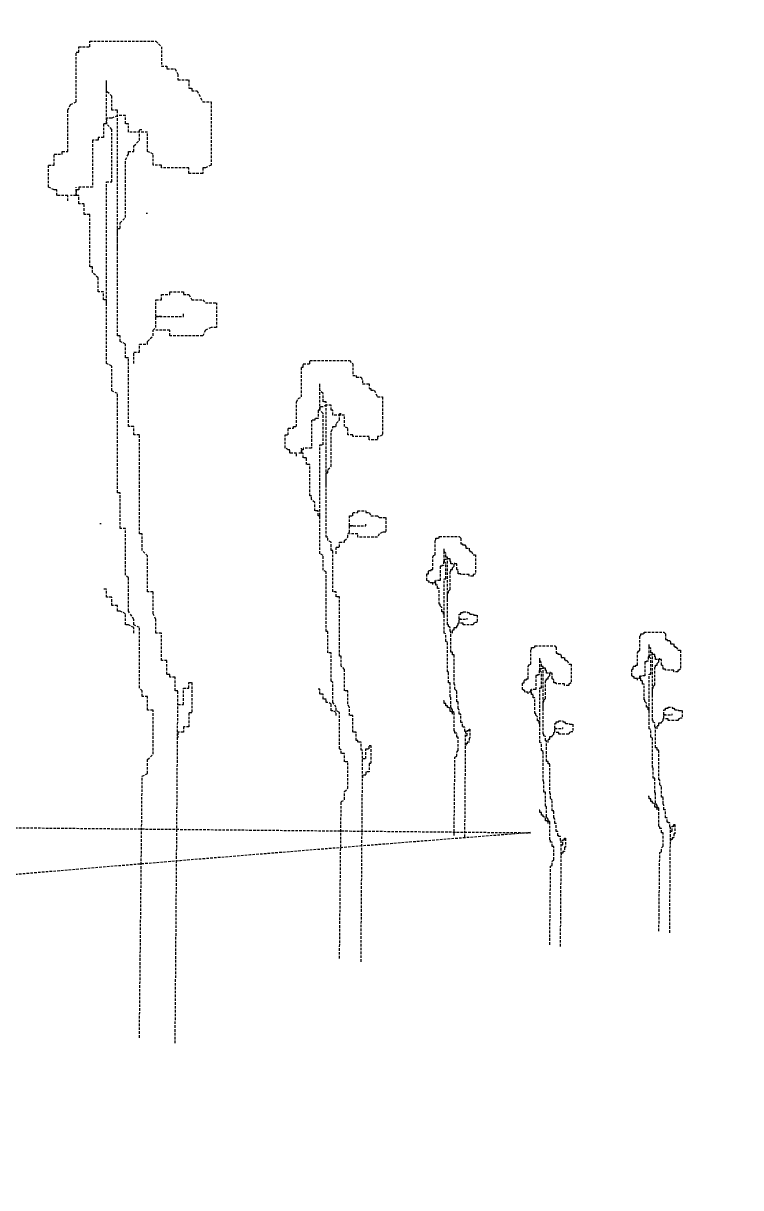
# Model space of a CAD drawing. Header units: millimetres. Extents: x 84840 to 206424, y -288515 to -124389.
# Drawn here: x 113800.4 to 113870.5, y -199503.3 to -199389.6 of the extents above; entities that cross this region are included whole.
import ezdxf

# ---------------------------------------------------------------- set-up
doc = ezdxf.new("R2010")
doc.units = ezdxf.units.MM
doc.linetypes.add('DASHED2', pattern=[0.375, 0.25, -0.125])

# ---------------------------------------------------------------- blocks, each defined once
blk = doc.blocks.new('h01')
at = {"color": 6, "linetype": 'DASHED2'}
for p, q in [((113806.92, -199391.36), (113813.37, -199391.36)), ((113806.92, -199391.89), (113806.92, -199391.36)), ((113813.37, -199391.36), (113813.91, -199391.89)), ((113805.58, -199392.43), (113805.84, -199392.43)), ((113805.58, -199397.27), (113805.58, -199392.43)), ((113805.84, -199391.89), (113806.92, -199391.89)), ((113805.84, -199392.43), (113805.84, -199391.89)), ((113813.91, -199391.89), (113813.91, -199393.78)), ((113813.91, -199393.78), (113814.45, -199393.78)), ((113814.45, -199393.78), (113814.45, -199394.05)), ((113814.45, -199394.05), (113815.25, -199394.05)), ((113815.25, -199394.05), (113815.52, -199394.58)), ((113815.52, -199394.58), (113815.52, -199395.12)), ((113808.53, -199396.2), (113808.53, -199395.12)), ((113808.53, -199399.42), (113808.53, -199395.39)), ((113815.52, -199395.12), (113816.6, -199395.12)), ((113816.6, -199395.12), (113816.6, -199395.93)), ((113816.6, -199395.93), (113816.87, -199395.93)), ((113816.87, -199395.93), (113816.87, -199396.2)), ((113809.07, -199396.73), (113808.53, -199396.2)), ((113809.07, -199398.08), (113809.07, -199396.73)), ((113816.87, -199396.2), (113817.4, -199396.2)), ((113817.4, -199396.2), (113817.94, -199397.27)), ((113804.77, -199398.08), (113805.04, -199397.54)), ((113804.77, -199402.11), (113804.77, -199398.08)), ((113805.04, -199397.54), (113805.58, -199397.27)), ((113809.61, -199398.08), (113809.07, -199398.08)), ((113809.61, -199420.12), (113809.61, -199398.08)), ((113817.94, -199397.27), (113818.75, -199397.27)), ((113818.75, -199397.27), (113818.75, -199403.45)), ((113808.53, -199398.88), (113808.53, -199399.42)), ((113809.07, -199398.88), (113808.53, -199398.88)), ((113809.61, -199398.61), (113809.07, -199398.88)), ((113810.41, -199398.61), (113809.61, -199398.61)), ((113810.41, -199399.42), (113810.41, -199398.61)), ((113808.26, -199399.42), (113808.26, -199400.77)), ((113808.53, -199399.42), (113808.26, -199399.42)), ((113809.07, -199399.96), (113808.53, -199399.42)), ((113809.07, -199405.07), (113809.07, -199399.96)), ((113810.68, -199399.42), (113810.41, -199399.42)), ((113810.68, -199400.23), (113810.68, -199399.42)), ((113812.56, -199400.23), (113810.68, -199400.23)), ((113811.76, -199401.03), (113811.76, -199399.96)), ((113811.76, -199399.96), (113812.03, -199399.96)), ((113812.56, -199402.11), (113812.56, -199400.23)), ((113807.19, -199401.03), (113807.19, -199405.6)), ((113807.73, -199401.03), (113807.19, -199401.03)), ((113807.73, -199400.77), (113807.73, -199401.03)), ((113808.26, -199400.77), (113807.73, -199400.77)), ((113811.22, -199401.57), (113811.76, -199401.03)), ((113811.22, -199402.11), (113811.22, -199401.57)), ((113803.43, -199402.38), (113804.23, -199402.38)), ((113803.43, -199403.45), (113803.43, -199402.38)), ((113804.23, -199402.11), (113804.77, -199402.11)), ((113804.23, -199402.38), (113804.23, -199402.11)), ((113810.41, -199402.92), (113810.68, -199402.38)), ((113810.68, -199402.38), (113810.68, -199402.11)), ((113810.68, -199402.11), (113811.22, -199402.11)), ((113813.1, -199402.38), (113812.56, -199402.11)), ((113813.1, -199403.45), (113813.1, -199402.38)), ((113802.89, -199403.45), (113803.43, -199403.45)), ((113802.89, -199405.6), (113802.89, -199403.45)), ((113810.41, -199408.56), (113810.41, -199402.92)), ((113813.91, -199403.45), (113813.1, -199403.45)), ((113813.91, -199403.72), (113813.91, -199403.45)), ((113816.6, -199403.72), (113813.91, -199403.72)), ((113816.6, -199404.26), (113816.6, -199403.72)), ((113817.94, -199403.72), (113817.94, -199404.26)), ((113818.21, -199403.72), (113817.94, -199403.72)), ((113818.75, -199403.45), (113818.21, -199403.72)), ((113808.53, -199405.07), (113809.07, -199405.07)), ((113808.53, -199422.81), (113808.53, -199405.07)), ((113817.94, -199404.26), (113816.6, -199404.26)), ((113803.43, -199405.87), (113802.89, -199405.6)), ((113803.69, -199405.87), (113803.43, -199405.87)), ((113803.69, -199406.41), (113803.69, -199405.87)), ((113805.58, -199406.41), (113805.58, -199405.6)), ((113805.58, -199405.87), (113805.58, -199406.41)), ((113805.84, -199405.87), (113805.58, -199405.87)), ((113805.84, -199405.6), (113805.84, -199405.87)), ((113807.19, -199405.6), (113805.84, -199405.6)), ((113804.77, -199406.41), (113803.69, -199406.41)), ((113804.77, -199406.95), (113804.77, -199406.41)), ((113805.58, -199406.41), (113805.04, -199406.41)), ((113805.84, -199406.41), (113805.58, -199406.41)), ((113805.84, -199407.22), (113805.84, -199406.41)), ((113806.38, -199407.22), (113805.84, -199407.22)), ((113806.38, -199408.29), (113806.38, -199407.22)), ((113806.92, -199408.29), (113806.38, -199408.29)), ((113806.92, -199413.4), (113806.92, -199408.29)), ((113809.61, -199411.79), (113809.61, -199409.64)), ((113809.61, -199409.64), (113809.88, -199409.64)), ((113809.88, -199409.1), (113810.41, -199408.56)), ((113809.88, -199409.64), (113809.88, -199409.1)), ((113807.19, -199413.4), (113806.92, -199413.4)), ((113807.19, -199413.94), (113807.19, -199413.4)), ((113807.73, -199414.47), (113807.19, -199413.94)), ((113807.73, -199415.82), (113807.73, -199414.47)), ((113808.26, -199415.82), (113807.73, -199415.82)), ((113808.26, -199416.62), (113808.26, -199415.82)), ((113813.91, -199416.09), (113814.72, -199416.09)), ((113813.91, -199416.62), (113813.91, -199416.09)), ((113814.72, -199415.82), (113816.06, -199415.82)), ((113814.72, -199416.09), (113814.72, -199415.82)), ((113816.06, -199415.82), (113816.06, -199416.09)), ((113816.06, -199416.09), (113816.6, -199416.09)), ((113816.6, -199416.09), (113816.87, -199416.62)), ((113808.53, -199416.62), (113808.26, -199416.62)), ((113808.53, -199416.89), (113808.53, -199416.62)), ((113813.37, -199416.62), (113813.91, -199416.62)), ((113813.37, -199418.24), (113813.37, -199416.62)), ((113816.87, -199416.62), (113817.94, -199416.62)), ((113817.94, -199416.62), (113818.21, -199416.89)), ((113818.21, -199416.89), (113819.28, -199416.89)), ((113819.28, -199416.89), (113819.28, -199419.31)), ((113813.91, -199418.24), (113813.37, -199418.24)), ((113813.37, -199419.31), (113813.37, -199418.24)), ((113813.37, -199418.24), (113816.06, -199418.24)), ((113816.06, -199418.24), (113816.06, -199417.97)), ((113813.1, -199419.58), (113813.37, -199419.31)), ((113813.1, -199420.12), (113813.1, -199419.58)), ((113814.72, -199419.58), (113813.37, -199419.58)), ((113814.72, -199420.12), (113814.72, -199419.58)), ((113818.21, -199419.58), (113817.94, -199420.12)), ((113818.75, -199419.31), (113818.21, -199419.58)), ((113819.28, -199419.31), (113818.75, -199419.31)), ((113809.88, -199420.12), (113809.61, -199420.12)), ((113809.88, -199420.66), (113809.88, -199420.12)), ((113810.41, -199420.93), (113809.88, -199420.66)), ((113810.41, -199422.27), (113810.41, -199420.93)), ((113811.76, -199421.73), (113811.76, -199420.93)), ((113811.76, -199420.93), (113812.56, -199420.93)), ((113812.56, -199420.66), (113813.1, -199420.12)), ((113812.56, -199420.93), (113812.56, -199420.66)), ((113817.94, -199420.12), (113814.72, -199420.12)), ((113811.22, -199422.81), (113811.22, -199421.73)), ((113811.22, -199421.73), (113811.76, -199421.73)), ((113809.07, -199423.08), (113808.53, -199422.81)), ((113809.07, -199425.49), (113809.07, -199423.08)), ((113810.68, -199422.27), (113810.41, -199422.27)), ((113810.68, -199428.99), (113810.68, -199422.27)), ((113827.59, -199423.18), (113827.75, -199423.18)), ((113827.59, -199426.09), (113827.59, -199423.18)), ((113827.75, -199422.86), (113828.4, -199422.86)), ((113827.75, -199423.18), (113827.75, -199422.86)), ((113828.4, -199422.54), (113832.27, -199422.54)), ((113828.4, -199422.86), (113828.4, -199422.54)), ((113832.27, -199422.54), (113832.59, -199422.86)), ((113832.59, -199422.86), (113832.59, -199423.99)), ((113832.59, -199423.99), (113832.92, -199423.99)), ((113832.92, -199423.99), (113832.92, -199424.15)), ((113832.92, -199424.15), (113833.4, -199424.15)), ((113833.4, -199424.15), (113833.56, -199424.47)), ((113809.61, -199425.76), (113809.07, -199425.49)), ((113829.37, -199425.44), (113829.37, -199424.8)), ((113829.37, -199427.38), (113829.37, -199424.96)), ((113829.69, -199425.77), (113829.37, -199425.44)), ((113833.56, -199424.47), (113833.56, -199424.8)), ((113833.56, -199424.8), (113834.21, -199424.8)), ((113834.21, -199424.8), (113834.21, -199425.28)), ((113834.21, -199425.28), (113834.37, -199425.28)), ((113834.37, -199425.28), (113834.37, -199425.44)), ((113834.37, -199425.44), (113834.69, -199425.44)), ((113834.69, -199425.44), (113835.01, -199426.09)), ((113809.61, -199435.44), (113809.61, -199425.76)), ((113827.11, -199426.57), (113827.27, -199426.25)), ((113827.11, -199428.99), (113827.11, -199426.57)), ((113827.27, -199426.25), (113827.59, -199426.09)), ((113829.69, -199426.57), (113829.69, -199425.77)), ((113830.01, -199426.57), (113829.69, -199426.57)), ((113830.01, -199439.8), (113830.01, -199426.57)), ((113835.01, -199426.09), (113835.5, -199426.09)), ((113835.5, -199426.09), (113835.5, -199429.8)), ((113829.21, -199427.38), (113829.21, -199428.18)), ((113829.37, -199427.38), (113829.21, -199427.38)), ((113829.37, -199427.06), (113829.37, -199427.38)), ((113829.69, -199427.06), (113829.37, -199427.06)), ((113829.69, -199427.7), (113829.37, -199427.38)), ((113830.01, -199426.89), (113829.69, -199427.06)), ((113829.69, -199430.76), (113829.69, -199427.7)), ((113830.5, -199426.89), (113830.01, -199426.89)), ((113830.5, -199427.38), (113830.5, -199426.89)), ((113830.66, -199427.38), (113830.5, -199427.38)), ((113830.66, -199427.86), (113830.66, -199427.38)), ((113831.3, -199427.7), (113831.46, -199427.7)), ((113831.3, -199428.35), (113831.3, -199427.7)), ((113828.56, -199428.35), (113828.56, -199431.09)), ((113828.88, -199428.35), (113828.56, -199428.35)), ((113828.88, -199428.18), (113828.88, -199428.35)), ((113829.21, -199428.18), (113828.88, -199428.18)), ((113831.79, -199427.86), (113830.66, -199427.86)), ((113830.98, -199428.67), (113831.3, -199428.35)), ((113830.98, -199428.99), (113830.98, -199428.67)), ((113831.79, -199428.99), (113831.79, -199427.86)), ((113811.22, -199428.99), (113810.68, -199428.99)), ((113811.22, -199429.8), (113811.22, -199428.99)), ((113811.76, -199429.8), (113811.22, -199429.8)), ((113811.76, -199439.47), (113811.76, -199429.8)), ((113825.98, -199429.8), (113826.3, -199429.8)), ((113825.98, -199431.09), (113825.98, -199429.8)), ((113826.3, -199429.15), (113826.79, -199429.15)), ((113826.3, -199429.8), (113826.3, -199429.15)), ((113826.79, -199428.99), (113827.11, -199428.99)), ((113826.79, -199429.15), (113826.79, -199428.99)), ((113830.5, -199429.47), (113830.66, -199429.15)), ((113830.5, -199432.86), (113830.5, -199429.47)), ((113830.66, -199428.99), (113830.98, -199428.99)), ((113830.66, -199429.15), (113830.66, -199428.99)), ((113832.11, -199429.15), (113831.79, -199428.99)), ((113832.11, -199429.8), (113832.11, -199429.15)), ((113832.59, -199429.8), (113832.11, -199429.8)), ((113832.59, -199429.96), (113832.59, -199429.8)), ((113834.21, -199429.96), (113832.59, -199429.96)), ((113834.21, -199430.28), (113834.21, -199429.96)), ((113835.01, -199429.96), (113835.01, -199430.28)), ((113835.17, -199429.96), (113835.01, -199429.96)), ((113835.5, -199429.8), (113835.17, -199429.96)), ((113826.3, -199431.25), (113825.98, -199431.09)), ((113826.46, -199431.25), (113826.3, -199431.25)), ((113826.46, -199431.57), (113826.46, -199431.25)), ((113827.59, -199431.57), (113827.59, -199431.09)), ((113827.59, -199431.25), (113827.59, -199431.57)), ((113827.75, -199431.25), (113827.59, -199431.25)), ((113827.75, -199431.09), (113827.75, -199431.25)), ((113828.56, -199431.09), (113827.75, -199431.09)), ((113829.37, -199430.76), (113829.69, -199430.76)), ((113829.37, -199441.41), (113829.37, -199430.76)), ((113835.01, -199430.28), (113834.21, -199430.28)), ((113827.11, -199431.57), (113826.46, -199431.57)), ((113827.11, -199431.89), (113827.11, -199431.57)), ((113827.59, -199431.57), (113827.27, -199431.57)), ((113827.75, -199431.57), (113827.59, -199431.57)), ((113827.75, -199432.05), (113827.75, -199431.57)), ((113828.08, -199432.05), (113827.75, -199432.05)), ((113828.08, -199432.7), (113828.08, -199432.05)), ((113828.4, -199432.7), (113828.08, -199432.7)), ((113828.4, -199435.76), (113828.4, -199432.7)), ((113830.01, -199433.51), (113830.17, -199433.51)), ((113830.01, -199434.8), (113830.01, -199433.51)), ((113830.17, -199433.18), (113830.5, -199432.86)), ((113830.17, -199433.51), (113830.17, -199433.18)), ((113809.88, -199435.44), (113809.61, -199435.44)), ((113809.88, -199438.93), (113809.88, -199435.44)), ((113828.56, -199435.76), (113828.4, -199435.76)), ((113828.56, -199436.09), (113828.56, -199435.76)), ((113828.88, -199436.41), (113828.56, -199436.09)), ((113828.88, -199437.22), (113828.88, -199436.41)), ((113829.21, -199437.22), (113828.88, -199437.22)), ((113829.21, -199437.7), (113829.21, -199437.22)), ((113829.37, -199437.7), (113829.21, -199437.7)), ((113829.37, -199437.86), (113829.37, -199437.7)), ((113832.27, -199437.7), (113832.59, -199437.7)), ((113832.27, -199438.67), (113832.27, -199437.7)), ((113832.59, -199437.38), (113833.08, -199437.38)), ((113832.59, -199437.7), (113832.59, -199437.38)), ((113833.08, -199437.22), (113833.88, -199437.22)), ((113833.08, -199437.38), (113833.08, -199437.22)), ((113833.88, -199437.22), (113833.88, -199437.38)), ((113833.88, -199437.38), (113834.21, -199437.38)), ((113834.21, -199437.38), (113834.37, -199437.7)), ((113834.37, -199437.7), (113835.01, -199437.7)), ((113835.01, -199437.7), (113835.17, -199437.86)), ((113835.17, -199437.86), (113835.82, -199437.86)), ((113835.82, -199437.86), (113835.82, -199439.31)), ((113810.41, -199438.93), (113809.88, -199438.93)), ((113810.41, -199443.5), (113810.41, -199438.93)), ((113832.59, -199438.67), (113832.27, -199438.67)), ((113832.27, -199438.67), (113833.88, -199438.67)), ((113832.27, -199439.31), (113832.27, -199438.67)), ((113833.88, -199438.67), (113833.88, -199438.51)), ((113812.03, -199439.47), (113811.76, -199439.47)), ((113812.03, -199441.09), (113812.03, -199439.47)), ((113830.17, -199439.8), (113830.01, -199439.8)), ((113830.17, -199440.12), (113830.17, -199439.8)), ((113830.5, -199440.28), (113830.17, -199440.12)), ((113830.5, -199441.09), (113830.5, -199440.28)), ((113831.3, -199440.28), (113831.79, -199440.28)), ((113831.3, -199440.76), (113831.3, -199440.28)), ((113831.79, -199440.12), (113832.11, -199439.8)), ((113831.79, -199440.28), (113831.79, -199440.12)), ((113832.11, -199439.47), (113832.27, -199439.31)), ((113832.11, -199439.8), (113832.11, -199439.47)), ((113833.08, -199439.47), (113832.27, -199439.47)), ((113833.08, -199439.8), (113833.08, -199439.47)), ((113835.01, -199439.8), (113833.08, -199439.8)), ((113835.17, -199439.47), (113835.01, -199439.8)), ((113835.5, -199439.31), (113835.17, -199439.47)), ((113835.82, -199439.31), (113835.5, -199439.31)), ((113840.64, -199440.05), (113840.72, -199440.05)), ((113840.64, -199441.5), (113840.64, -199440.05)), ((113840.72, -199439.89), (113841.04, -199439.89)), ((113840.72, -199440.05), (113840.72, -199439.89)), ((113841.04, -199439.73), (113842.98, -199439.73)), ((113841.04, -199439.89), (113841.04, -199439.73)), ((113842.98, -199439.73), (113843.14, -199439.89)), ((113843.14, -199439.89), (113843.14, -199440.45)), ((113812.56, -199441.62), (113812.03, -199441.09)), ((113829.69, -199441.57), (113829.37, -199441.41)), ((113830.66, -199441.09), (113830.5, -199441.09)), ((113830.66, -199445.12), (113830.66, -199441.09)), ((113830.98, -199440.76), (113831.3, -199440.76)), ((113830.98, -199441.41), (113830.98, -199440.76)), ((113841.53, -199441.18), (113841.53, -199440.85)), ((113841.53, -199442.15), (113841.53, -199440.94)), ((113841.69, -199441.34), (113841.53, -199441.18)), ((113841.69, -199441.74), (113841.69, -199441.34)), ((113843.14, -199440.45), (113843.3, -199440.45)), ((113843.3, -199440.45), (113843.3, -199440.53)), ((113843.3, -199440.53), (113843.54, -199440.53)), ((113843.54, -199440.53), (113843.62, -199440.69)), ((113843.62, -199440.69), (113843.62, -199440.85)), ((113843.62, -199440.85), (113843.95, -199440.85)), ((113843.95, -199440.85), (113843.95, -199441.1)), ((113843.95, -199441.1), (113844.03, -199441.1)), ((113844.03, -199441.1), (113844.03, -199441.18)), ((113844.03, -199441.18), (113844.19, -199441.18)), ((113844.19, -199441.18), (113844.35, -199441.5)), ((113812.56, -199445.12), (113812.56, -199441.62)), ((113829.69, -199443.02), (113829.69, -199441.57)), ((113840.4, -199441.74), (113840.48, -199441.58)), ((113840.4, -199442.95), (113840.4, -199441.74)), ((113840.48, -199441.58), (113840.64, -199441.5)), ((113841.28, -199442.55), (113841.28, -199442.63)), ((113841.45, -199442.55), (113841.28, -199442.55)), ((113841.45, -199442.15), (113841.45, -199442.55)), ((113841.53, -199442.15), (113841.45, -199442.15)), ((113841.53, -199441.98), (113841.53, -199442.15)), ((113841.69, -199441.98), (113841.53, -199441.98)), ((113841.69, -199442.31), (113841.53, -199442.15)), ((113841.85, -199441.74), (113841.69, -199441.74)), ((113841.85, -199441.9), (113841.69, -199441.98)), ((113841.69, -199443.84), (113841.69, -199442.31)), ((113841.85, -199448.35), (113841.85, -199441.74)), ((113842.09, -199441.9), (113841.85, -199441.9)), ((113842.09, -199442.15), (113842.09, -199441.9)), ((113842.17, -199442.15), (113842.09, -199442.15)), ((113842.17, -199442.39), (113842.17, -199442.15)), ((113842.74, -199442.39), (113842.17, -199442.39)), ((113842.49, -199442.63), (113842.49, -199442.31)), ((113842.49, -199442.31), (113842.57, -199442.31)), ((113842.74, -199442.95), (113842.74, -199442.39)), ((113844.35, -199441.5), (113844.59, -199441.5)), ((113844.59, -199441.5), (113844.59, -199443.35)), ((113810.68, -199443.77), (113810.41, -199443.5)), ((113830.01, -199443.18), (113829.69, -199443.02)), ((113830.01, -199448.99), (113830.01, -199443.18)), ((113839.83, -199443.35), (113839.99, -199443.35)), ((113839.83, -199444), (113839.83, -199443.35)), ((113839.99, -199443.03), (113840.24, -199443.03)), ((113839.99, -199443.35), (113839.99, -199443.03)), ((113840.24, -199442.95), (113840.4, -199442.95)), ((113840.24, -199443.03), (113840.24, -199442.95)), ((113841.12, -199442.63), (113841.12, -199444)), ((113841.28, -199442.63), (113841.12, -199442.63)), ((113842.09, -199443.19), (113842.17, -199443.03)), ((113842.09, -199444.89), (113842.09, -199443.19)), ((113842.17, -199443.03), (113842.17, -199442.95)), ((113842.17, -199442.95), (113842.33, -199442.95)), ((113842.33, -199442.79), (113842.49, -199442.63)), ((113842.33, -199442.95), (113842.33, -199442.79)), ((113842.9, -199443.03), (113842.74, -199442.95)), ((113842.9, -199443.35), (113842.9, -199443.03)), ((113843.14, -199443.35), (113842.9, -199443.35)), ((113843.14, -199443.44), (113843.14, -199443.35)), ((113843.95, -199443.44), (113843.14, -199443.44)), ((113843.95, -199443.6), (113843.95, -199443.44)), ((113844.35, -199443.6), (113843.95, -199443.6)), ((113844.35, -199443.44), (113844.35, -199443.6)), ((113844.43, -199443.44), (113844.35, -199443.44)), ((113844.59, -199443.35), (113844.43, -199443.44)), ((113808.53, -199444.85), (113808.26, -199444.85)), ((113808.53, -199445.65), (113808.53, -199444.85)), ((113810.68, -199447), (113810.68, -199443.77)), ((113839.99, -199444.08), (113839.83, -199444)), ((113840.07, -199444.08), (113839.99, -199444.08)), ((113840.07, -199444.24), (113840.07, -199444.08)), ((113840.4, -199444.24), (113840.07, -199444.24)), ((113840.4, -199444.4), (113840.4, -199444.24)), ((113840.64, -199444.24), (113840.48, -199444.24)), ((113840.64, -199444.24), (113840.64, -199444)), ((113840.64, -199444.08), (113840.64, -199444.24)), ((113840.72, -199444.08), (113840.64, -199444.08)), ((113840.72, -199444.24), (113840.64, -199444.24)), ((113840.72, -199444), (113840.72, -199444.08)), ((113841.12, -199444), (113840.72, -199444)), ((113840.72, -199444.48), (113840.72, -199444.24)), ((113840.88, -199444.48), (113840.72, -199444.48)), ((113840.88, -199444.81), (113840.88, -199444.48)), ((113841.04, -199444.81), (113840.88, -199444.81)), ((113841.04, -199446.34), (113841.04, -199444.81)), ((113841.53, -199443.84), (113841.69, -199443.84)), ((113841.53, -199449.16), (113841.53, -199443.84)), ((113841.93, -199445.05), (113842.09, -199444.89)), ((113809.07, -199445.65), (113808.53, -199445.65)), ((113809.07, -199446.46), (113809.07, -199445.65)), ((113813.1, -199445.12), (113812.56, -199445.12)), ((113813.1, -199447.27), (113813.1, -199445.12)), ((113830.98, -199445.12), (113830.66, -199445.12)), ((113830.98, -199445.6), (113830.98, -199445.12)), ((113831.3, -199445.6), (113830.98, -199445.6)), ((113831.3, -199451.41), (113831.3, -199445.6)), ((113841.85, -199445.85), (113841.85, -199445.21)), ((113841.85, -199445.21), (113841.93, -199445.21)), ((113841.93, -199445.21), (113841.93, -199445.05)), ((113809.61, -199446.46), (113809.07, -199446.46)), ((113809.61, -199447), (113809.61, -199446.46)), ((113809.88, -199447), (113809.61, -199447)), ((113810.41, -199447.27), (113809.88, -199447)), ((113811.22, -199447.81), (113810.68, -199447)), ((113841.12, -199446.34), (113841.04, -199446.34)), ((113841.12, -199446.5), (113841.12, -199446.34)), ((113841.28, -199446.66), (113841.12, -199446.5)), ((113841.28, -199447.06), (113841.28, -199446.66)), ((113841.45, -199447.06), (113841.28, -199447.06)), ((113841.45, -199447.31), (113841.45, -199447.06)), ((113843.14, -199447.14), (113843.38, -199447.14)), ((113843.14, -199447.31), (113843.14, -199447.14)), ((113843.38, -199447.06), (113843.78, -199447.06)), ((113843.38, -199447.14), (113843.38, -199447.06)), ((113843.78, -199447.06), (113843.78, -199447.14)), ((113843.78, -199447.14), (113843.95, -199447.14)), ((113843.95, -199447.14), (113844.03, -199447.31)), ((113810.41, -199448.34), (113810.41, -199447.27)), ((113811.22, -199448.34), (113811.22, -199447.81)), ((113813.37, -199447.81), (113813.1, -199447.27)), ((113813.37, -199449.15), (113813.37, -199447.81)), ((113841.53, -199447.31), (113841.45, -199447.31)), ((113841.53, -199447.39), (113841.53, -199447.31)), ((113842.9, -199448.19), (113842.98, -199448.11)), ((113842.9, -199448.35), (113842.9, -199448.19)), ((113842.98, -199447.31), (113843.14, -199447.31)), ((113842.98, -199447.79), (113842.98, -199447.31)), ((113843.14, -199447.79), (113842.98, -199447.79)), ((113842.98, -199448.11), (113842.98, -199447.79)), ((113842.98, -199447.79), (113843.78, -199447.79)), ((113843.38, -199448.19), (113842.98, -199448.19)), ((113843.38, -199448.35), (113843.38, -199448.19)), ((113843.78, -199447.79), (113843.78, -199447.71)), ((113844.03, -199447.31), (113844.35, -199447.31)), ((113844.35, -199447.31), (113844.43, -199447.39)), ((113844.43, -199448.19), (113844.35, -199448.35)), ((113844.43, -199447.39), (113844.75, -199447.39)), ((113844.59, -199448.11), (113844.43, -199448.19)), ((113844.75, -199448.11), (113844.59, -199448.11)), ((113844.75, -199447.39), (113844.75, -199448.11)), ((113810.68, -199448.34), (113810.41, -199448.34)), ((113811.22, -199448.61), (113810.68, -199448.34)), ((113811.76, -199448.61), (113811.22, -199448.34)), ((113811.22, -199449.15), (113811.22, -199448.61)), ((113811.76, -199454.53), (113811.76, -199448.61)), ((113813.91, -199449.15), (113813.37, -199449.15)), ((113813.91, -199451.84), (113813.91, -199449.15)), ((113830.17, -199448.99), (113830.01, -199448.99)), ((113830.17, -199451.09), (113830.17, -199448.99)), ((113841.69, -199449.24), (113841.53, -199449.16)), ((113841.69, -199449.97), (113841.69, -199449.24)), ((113841.93, -199448.35), (113841.85, -199448.35)), ((113841.93, -199448.52), (113841.93, -199448.35)), ((113842.09, -199448.6), (113841.93, -199448.52)), ((113842.09, -199449), (113842.09, -199448.6)), ((113842.17, -199449), (113842.09, -199449)), ((113842.17, -199451.02), (113842.17, -199449)), ((113842.33, -199449.16), (113842.33, -199448.84)), ((113842.33, -199448.84), (113842.49, -199448.84)), ((113842.49, -199448.84), (113842.49, -199448.6)), ((113842.49, -199448.6), (113842.74, -199448.6)), ((113842.74, -199448.52), (113842.9, -199448.35)), ((113842.74, -199448.6), (113842.74, -199448.52)), ((113844.35, -199448.35), (113843.38, -199448.35)), ((113860.64, -199449.38), (113860.72, -199449.38)), ((113860.64, -199450.83), (113860.64, -199449.38)), ((113860.72, -199449.22), (113861.04, -199449.22)), ((113860.72, -199449.38), (113860.72, -199449.22)), ((113861.04, -199449.06), (113862.98, -199449.06)), ((113861.04, -199449.22), (113861.04, -199449.06)), ((113862.98, -199449.06), (113863.14, -199449.22)), ((113863.14, -199449.22), (113863.14, -199449.79)), ((113841.85, -199450.05), (113841.69, -199449.97)), ((113841.85, -199452.95), (113841.85, -199450.05)), ((113850.05, -199450.55), (113850.38, -199450.55)), ((113850.05, -199450.72), (113850.05, -199450.55)), ((113850.38, -199450.39), (113852.31, -199450.39)), ((113850.38, -199450.55), (113850.38, -199450.39)), ((113852.31, -199450.39), (113852.47, -199450.55)), ((113852.47, -199450.55), (113852.47, -199451.12)), ((113861.53, -199450.51), (113861.53, -199450.19)), ((113861.53, -199451.48), (113861.53, -199450.27)), ((113861.69, -199450.67), (113861.53, -199450.51)), ((113863.14, -199449.79), (113863.3, -199449.79)), ((113863.3, -199449.79), (113863.3, -199449.87)), ((113863.3, -199449.87), (113863.54, -199449.87)), ((113863.54, -199449.87), (113863.62, -199450.03)), ((113863.62, -199450.03), (113863.62, -199450.19)), ((113863.62, -199450.19), (113863.95, -199450.19)), ((113863.95, -199450.19), (113863.95, -199450.43)), ((113863.95, -199450.43), (113864.03, -199450.43)), ((113864.03, -199450.43), (113864.03, -199450.51)), ((113864.03, -199450.51), (113864.19, -199450.51)), ((113864.19, -199450.51), (113864.35, -199450.83)), ((113830.5, -199451.09), (113830.17, -199451.09)), ((113830.5, -199453.83), (113830.5, -199451.09)), ((113831.46, -199451.41), (113831.3, -199451.41)), ((113831.46, -199452.38), (113831.46, -199451.41)), ((113842.33, -199451.02), (113842.17, -199451.02)), ((113842.33, -199451.26), (113842.33, -199451.02)), ((113842.49, -199451.26), (113842.33, -199451.26)), ((113842.49, -199454.16), (113842.49, -199451.26)), ((113849.97, -199450.72), (113850.05, -199450.72)), ((113849.97, -199452.17), (113849.97, -199450.72)), ((113850.86, -199451.84), (113850.86, -199451.52)), ((113850.86, -199452.81), (113850.86, -199451.6)), ((113852.47, -199451.12), (113852.63, -199451.12)), ((113852.63, -199451.12), (113852.63, -199451.2)), ((113852.63, -199451.2), (113852.88, -199451.2)), ((113852.88, -199451.2), (113852.96, -199451.36)), ((113852.96, -199451.36), (113852.96, -199451.52)), ((113852.96, -199451.52), (113853.28, -199451.52)), ((113853.28, -199451.52), (113853.28, -199451.76)), ((113860.4, -199451.08), (113860.48, -199450.91)), ((113860.4, -199452.28), (113860.4, -199451.08)), ((113860.48, -199450.91), (113860.64, -199450.83)), ((113861.45, -199451.48), (113861.45, -199451.88)), ((113861.53, -199451.48), (113861.45, -199451.48)), ((113861.53, -199451.32), (113861.53, -199451.48)), ((113861.69, -199451.32), (113861.53, -199451.32)), ((113861.69, -199451.64), (113861.53, -199451.48)), ((113861.69, -199451.08), (113861.69, -199450.67)), ((113861.85, -199451.08), (113861.69, -199451.08)), ((113861.85, -199451.24), (113861.69, -199451.32)), ((113861.69, -199453.17), (113861.69, -199451.64)), ((113861.85, -199457.69), (113861.85, -199451.08)), ((113862.09, -199451.24), (113861.85, -199451.24)), ((113862.09, -199451.48), (113862.09, -199451.24)), ((113862.17, -199451.48), (113862.09, -199451.48)), ((113862.17, -199451.72), (113862.17, -199451.48)), ((113862.49, -199451.96), (113862.49, -199451.64)), ((113862.49, -199451.64), (113862.57, -199451.64)), ((113864.35, -199450.83), (113864.59, -199450.83)), ((113864.59, -199450.83), (113864.59, -199452.69)), ((113814.45, -199451.84), (113813.91, -199451.84)), ((113814.45, -199453.18), (113814.45, -199451.84)), ((113831.79, -199452.7), (113831.46, -199452.38)), ((113831.79, -199454.8), (113831.79, -199452.7)), ((113849.73, -199452.41), (113849.81, -199452.25)), ((113849.73, -199453.62), (113849.73, -199452.41)), ((113849.81, -199452.25), (113849.97, -199452.17)), ((113850.78, -199452.81), (113850.78, -199453.22)), ((113850.86, -199452.81), (113850.78, -199452.81)), ((113851.02, -199452.01), (113850.86, -199451.84)), ((113850.86, -199452.65), (113850.86, -199452.81)), ((113851.02, -199452.65), (113850.86, -199452.65)), ((113851.02, -199452.97), (113850.86, -199452.81)), ((113851.02, -199452.41), (113851.02, -199452.01)), ((113851.18, -199452.41), (113851.02, -199452.41)), ((113851.18, -199452.57), (113851.02, -199452.65)), ((113851.18, -199459.02), (113851.18, -199452.41)), ((113851.42, -199452.57), (113851.18, -199452.57)), ((113851.42, -199452.81), (113851.42, -199452.57)), ((113851.5, -199452.81), (113851.42, -199452.81)), ((113851.5, -199453.05), (113851.5, -199452.81)), ((113853.28, -199451.76), (113853.36, -199451.76)), ((113853.36, -199451.76), (113853.36, -199451.84)), ((113853.36, -199451.84), (113853.52, -199451.84)), ((113853.52, -199451.84), (113853.68, -199452.17)), ((113853.68, -199452.17), (113853.92, -199452.17)), ((113853.92, -199452.17), (113853.92, -199454.02)), ((113859.83, -199452.69), (113859.99, -199452.69)), ((113859.83, -199453.33), (113859.83, -199452.69)), ((113859.99, -199452.37), (113860.24, -199452.37)), ((113859.99, -199452.69), (113859.99, -199452.37)), ((113860.24, -199452.28), (113860.4, -199452.28)), ((113860.24, -199452.37), (113860.24, -199452.28)), ((113861.12, -199451.96), (113861.12, -199453.33)), ((113861.28, -199451.96), (113861.12, -199451.96)), ((113861.28, -199451.88), (113861.28, -199451.96)), ((113861.45, -199451.88), (113861.28, -199451.88)), ((113862.09, -199452.53), (113862.17, -199452.37)), ((113862.09, -199454.22), (113862.09, -199452.53)), ((113862.74, -199451.72), (113862.17, -199451.72)), ((113862.17, -199452.37), (113862.17, -199452.28)), ((113862.17, -199452.28), (113862.33, -199452.28)), ((113862.33, -199452.12), (113862.49, -199451.96)), ((113862.33, -199452.28), (113862.33, -199452.12)), ((113862.74, -199452.28), (113862.74, -199451.72)), ((113862.9, -199452.37), (113862.74, -199452.28)), ((113862.9, -199452.69), (113862.9, -199452.37)), ((113863.14, -199452.69), (113862.9, -199452.69)), ((113863.14, -199452.77), (113863.14, -199452.69)), ((113863.95, -199452.77), (113863.14, -199452.77)), ((113863.95, -199452.93), (113863.95, -199452.77)), ((113864.35, -199452.77), (113864.35, -199452.93)), ((113864.43, -199452.77), (113864.35, -199452.77)), ((113864.59, -199452.69), (113864.43, -199452.77)), ((113814.72, -199453.18), (113814.45, -199453.18)), ((113814.72, -199453.45), (113814.72, -199453.18)), ((113815.25, -199453.45), (113814.72, -199453.45)), ((113815.25, -199454.79), (113815.25, -199453.45)), ((113816.6, -199454.53), (113816.6, -199453.99)), ((113816.6, -199453.99), (113816.87, -199453.99)), ((113816.87, -199453.99), (113816.87, -199456.94)), ((113830.66, -199453.99), (113830.5, -199453.83)), ((113830.66, -199455.92), (113830.66, -199453.99)), ((113841.93, -199452.95), (113841.85, -199452.95)), ((113841.93, -199454), (113841.93, -199452.95)), ((113849.33, -199453.7), (113849.57, -199453.7)), ((113849.33, -199454.02), (113849.33, -199453.7)), ((113849.57, -199453.62), (113849.73, -199453.62)), ((113849.57, -199453.7), (113849.57, -199453.62)), ((113850.46, -199453.3), (113850.46, -199454.67)), ((113850.62, -199453.3), (113850.46, -199453.3)), ((113850.62, -199453.22), (113850.62, -199453.3)), ((113850.78, -199453.22), (113850.62, -199453.22)), ((113851.02, -199454.51), (113851.02, -199452.97)), ((113851.42, -199453.86), (113851.5, -199453.7)), ((113851.42, -199455.55), (113851.42, -199453.86)), ((113852.07, -199453.05), (113851.5, -199453.05)), ((113851.5, -199453.7), (113851.5, -199453.62)), ((113851.5, -199453.62), (113851.67, -199453.62)), ((113851.67, -199453.46), (113851.83, -199453.3)), ((113851.67, -199453.62), (113851.67, -199453.46)), ((113851.83, -199453.3), (113851.83, -199452.97)), ((113851.83, -199452.97), (113851.91, -199452.97)), ((113852.07, -199453.62), (113852.07, -199453.05)), ((113852.23, -199453.7), (113852.07, -199453.62)), ((113852.23, -199454.02), (113852.23, -199453.7)), ((113859.99, -199453.41), (113859.83, -199453.33)), ((113860.07, -199453.41), (113859.99, -199453.41)), ((113860.07, -199453.58), (113860.07, -199453.41)), ((113860.4, -199453.58), (113860.07, -199453.58)), ((113860.4, -199453.74), (113860.4, -199453.58)), ((113860.64, -199453.58), (113860.48, -199453.58)), ((113860.64, -199453.58), (113860.64, -199453.33)), ((113860.64, -199453.41), (113860.64, -199453.58)), ((113860.72, -199453.41), (113860.64, -199453.41)), ((113860.72, -199453.58), (113860.64, -199453.58)), ((113860.72, -199453.33), (113860.72, -199453.41)), ((113861.12, -199453.33), (113860.72, -199453.33)), ((113860.72, -199453.82), (113860.72, -199453.58)), ((113860.88, -199453.82), (113860.72, -199453.82)), ((113860.88, -199454.14), (113860.88, -199453.82)), ((113861.53, -199453.17), (113861.69, -199453.17)), ((113861.53, -199458.49), (113861.53, -199453.17)), ((113864.35, -199452.93), (113863.95, -199452.93)), ((113812.03, -199454.79), (113811.76, -199454.53)), ((113812.03, -199455.33), (113812.03, -199454.79)), ((113815.52, -199454.79), (113815.25, -199454.79)), ((113815.25, -199489.2), (113815.52, -199454.79)), ((113816.06, -199456.14), (113816.06, -199454.53)), ((113816.06, -199454.53), (113816.6, -199454.53)), ((113829.37, -199454.63), (113829.21, -199454.63)), ((113829.37, -199455.12), (113829.37, -199454.63)), ((113829.69, -199455.12), (113829.37, -199455.12)), ((113829.69, -199455.6), (113829.69, -199455.12)), ((113832.11, -199454.8), (113831.79, -199454.8)), ((113832.11, -199456.09), (113832.11, -199454.8)), ((113842.09, -199454), (113841.93, -199454)), ((113842.09, -199455.37), (113842.09, -199454)), ((113842.57, -199454.16), (113842.49, -199454.16)), ((113842.57, -199454.64), (113842.57, -199454.16)), ((113842.74, -199454.81), (113842.57, -199454.64)), ((113842.74, -199455.85), (113842.74, -199454.81)), ((113849.17, -199454.02), (113849.33, -199454.02)), ((113849.17, -199454.67), (113849.17, -199454.02)), ((113849.33, -199454.75), (113849.17, -199454.67)), ((113849.41, -199454.75), (113849.33, -199454.75)), ((113849.41, -199454.91), (113849.41, -199454.75)), ((113849.73, -199454.91), (113849.41, -199454.91)), ((113849.73, -199455.07), (113849.73, -199454.91)), ((113849.97, -199454.91), (113849.81, -199454.91)), ((113849.97, -199454.91), (113849.97, -199454.67)), ((113849.97, -199454.75), (113849.97, -199454.91)), ((113850.05, -199454.75), (113849.97, -199454.75)), ((113850.05, -199454.91), (113849.97, -199454.91)), ((113850.05, -199454.67), (113850.05, -199454.75)), ((113850.46, -199454.67), (113850.05, -199454.67)), ((113850.05, -199455.15), (113850.05, -199454.91)), ((113850.86, -199454.51), (113851.02, -199454.51)), ((113850.86, -199459.83), (113850.86, -199454.51)), ((113852.47, -199454.02), (113852.23, -199454.02)), ((113852.47, -199454.1), (113852.47, -199454.02)), ((113853.28, -199454.1), (113852.47, -199454.1)), ((113853.28, -199454.26), (113853.28, -199454.1)), ((113853.68, -199454.26), (113853.28, -199454.26)), ((113853.68, -199454.1), (113853.68, -199454.26)), ((113853.76, -199454.1), (113853.68, -199454.1)), ((113853.92, -199454.02), (113853.76, -199454.1)), ((113861.04, -199454.14), (113860.88, -199454.14)), ((113861.04, -199455.67), (113861.04, -199454.14)), ((113861.85, -199455.19), (113861.85, -199454.54)), ((113861.85, -199454.54), (113861.93, -199454.54)), ((113861.93, -199454.38), (113862.09, -199454.22)), ((113861.93, -199454.54), (113861.93, -199454.38)), ((113812.56, -199455.33), (113812.03, -199455.33)), ((113812.56, -199456.68), (113812.56, -199455.33)), ((113815.52, -199456.14), (113816.06, -199456.14)), ((113830.01, -199455.6), (113829.69, -199455.6)), ((113830.01, -199455.92), (113830.01, -199455.6)), ((113830.17, -199455.92), (113830.01, -199455.92)), ((113830.5, -199456.09), (113830.17, -199455.92)), ((113830.5, -199456.73), (113830.5, -199456.09)), ((113830.98, -199456.41), (113830.66, -199455.92)), ((113832.27, -199456.41), (113832.11, -199456.09)), ((113841.53, -199455.77), (113841.45, -199455.77)), ((113841.53, -199456.02), (113841.53, -199455.77)), ((113841.69, -199456.02), (113841.53, -199456.02)), ((113841.69, -199456.26), (113841.69, -199456.02)), ((113841.85, -199456.26), (113841.69, -199456.26)), ((113841.85, -199456.42), (113841.85, -199456.26)), ((113842.17, -199455.45), (113842.09, -199455.37)), ((113842.17, -199456.42), (113842.17, -199455.45)), ((113842.9, -199455.85), (113842.74, -199455.85)), ((113842.9, -199456.5), (113842.9, -199455.85)), ((113850.21, -199455.15), (113850.05, -199455.15)), ((113850.21, -199455.47), (113850.21, -199455.15)), ((113850.38, -199455.47), (113850.21, -199455.47)), ((113850.38, -199457.01), (113850.38, -199455.47)), ((113851.18, -199456.52), (113851.18, -199455.88)), ((113851.18, -199455.88), (113851.26, -199455.88)), ((113851.26, -199455.71), (113851.42, -199455.55)), ((113851.26, -199455.88), (113851.26, -199455.71)), ((113861.12, -199455.67), (113861.04, -199455.67)), ((113861.12, -199455.83), (113861.12, -199455.67)), ((113861.28, -199455.99), (113861.12, -199455.83)), ((113861.28, -199456.4), (113861.28, -199455.99)), ((113813.1, -199456.68), (113812.56, -199456.68)), ((113813.1, -199460.98), (113813.1, -199456.68)), ((113816.87, -199456.94), (113816.6, -199456.94)), ((113816.6, -199456.94), (113816.6, -199458.29)), ((113830.66, -199456.73), (113830.5, -199456.73)), ((113830.98, -199456.89), (113830.66, -199456.73)), ((113830.98, -199456.73), (113830.98, -199456.41)), ((113831.3, -199456.89), (113830.98, -199456.73)), ((113830.98, -199457.21), (113830.98, -199456.89)), ((113831.3, -199460.44), (113831.3, -199456.89)), ((113832.27, -199457.21), (113832.27, -199456.41)), ((113832.59, -199457.21), (113832.27, -199457.21)), ((113832.59, -199458.83), (113832.59, -199457.21)), ((113841.93, -199456.42), (113841.85, -199456.42)), ((113842.09, -199456.5), (113841.93, -199456.42)), ((113842.09, -199456.82), (113842.09, -199456.5)), ((113842.17, -199456.82), (113842.09, -199456.82)), ((113842.33, -199456.66), (113842.17, -199456.42)), ((113842.33, -199456.9), (113842.17, -199456.82)), ((113842.33, -199456.82), (113842.33, -199456.66)), ((113842.49, -199456.9), (113842.33, -199456.82)), ((113842.33, -199457.06), (113842.33, -199456.9)), ((113842.49, -199458.68), (113842.49, -199456.9)), ((113842.98, -199456.66), (113842.9, -199456.5)), ((113842.98, -199457.06), (113842.98, -199456.66)), ((113843.14, -199457.06), (113842.98, -199457.06)), ((113843.14, -199457.87), (113843.14, -199457.06)), ((113850.46, -199457.01), (113850.38, -199457.01)), ((113850.46, -199457.17), (113850.46, -199457.01)), ((113850.62, -199457.33), (113850.46, -199457.17)), ((113850.62, -199457.73), (113850.62, -199457.33)), ((113861.45, -199456.4), (113861.28, -199456.4)), ((113861.45, -199456.64), (113861.45, -199456.4)), ((113861.53, -199456.64), (113861.45, -199456.64)), ((113861.53, -199456.72), (113861.53, -199456.64)), ((113862.98, -199456.64), (113863.14, -199456.64)), ((113862.98, -199457.12), (113862.98, -199456.64)), ((113863.14, -199457.12), (113862.98, -199457.12)), ((113862.98, -199457.45), (113862.98, -199457.12)), ((113862.98, -199457.12), (113863.78, -199457.12)), ((113863.14, -199456.48), (113863.38, -199456.48)), ((113863.14, -199456.64), (113863.14, -199456.48)), ((113863.38, -199456.4), (113863.78, -199456.4)), ((113863.38, -199456.48), (113863.38, -199456.4)), ((113863.78, -199456.4), (113863.78, -199456.48)), ((113863.78, -199456.48), (113863.95, -199456.48)), ((113863.78, -199457.12), (113863.78, -199457.04)), ((113863.95, -199456.48), (113864.03, -199456.64)), ((113864.03, -199456.64), (113864.35, -199456.64)), ((113864.35, -199456.64), (113864.43, -199456.72)), ((113864.43, -199456.72), (113864.75, -199456.72)), ((113864.75, -199456.72), (113864.75, -199457.45)), ((113816.6, -199458.29), (113816.06, -199458.29)), ((113816.06, -199458.29), (113816.06, -199458.83)), ((113843.3, -199457.87), (113843.14, -199457.87)), ((113843.3, -199458.27), (113843.3, -199457.87)), ((113843.38, -199458.27), (113843.3, -199458.27)), ((113843.38, -199458.35), (113843.38, -199458.27)), ((113843.54, -199458.35), (113843.38, -199458.35)), ((113843.54, -199458.76), (113843.54, -199458.35)), ((113843.95, -199458.68), (113843.95, -199458.52)), ((113843.95, -199458.52), (113844.03, -199458.52)), ((113844.03, -199458.52), (113844.03, -199459.4)), ((113850.78, -199457.73), (113850.62, -199457.73)), ((113850.78, -199457.97), (113850.78, -199457.73)), ((113850.86, -199457.97), (113850.78, -199457.97)), ((113850.86, -199458.05), (113850.86, -199457.97)), ((113852.31, -199457.97), (113852.47, -199457.97)), ((113852.31, -199458.46), (113852.31, -199457.97)), ((113852.47, -199458.46), (113852.31, -199458.46)), ((113852.31, -199458.78), (113852.31, -199458.46)), ((113852.31, -199458.46), (113853.12, -199458.46)), ((113852.47, -199457.81), (113852.71, -199457.81)), ((113852.47, -199457.97), (113852.47, -199457.81)), ((113852.71, -199457.73), (113853.12, -199457.73)), ((113852.71, -199457.81), (113852.71, -199457.73)), ((113853.12, -199457.73), (113853.12, -199457.81)), ((113853.12, -199457.81), (113853.28, -199457.81)), ((113853.12, -199458.46), (113853.12, -199458.38)), ((113853.28, -199457.81), (113853.36, -199457.97)), ((113853.36, -199457.97), (113853.68, -199457.97)), ((113853.68, -199457.97), (113853.76, -199458.05)), ((113853.76, -199458.05), (113854.08, -199458.05)), ((113854.08, -199458.05), (113854.08, -199458.78)), ((113861.69, -199458.57), (113861.53, -199458.49)), ((113861.93, -199457.69), (113861.85, -199457.69)), ((113861.93, -199457.85), (113861.93, -199457.69)), ((113862.09, -199457.93), (113861.93, -199457.85)), ((113862.09, -199458.33), (113862.09, -199457.93)), ((113862.17, -199458.33), (113862.09, -199458.33)), ((113862.17, -199460.35), (113862.17, -199458.33)), ((113862.33, -199458.49), (113862.33, -199458.17)), ((113862.33, -199458.17), (113862.49, -199458.17)), ((113862.49, -199458.17), (113862.49, -199457.93)), ((113862.49, -199457.93), (113862.74, -199457.93)), ((113862.74, -199457.85), (113862.9, -199457.69)), ((113862.74, -199457.93), (113862.74, -199457.85)), ((113862.9, -199457.53), (113862.98, -199457.45)), ((113862.9, -199457.69), (113862.9, -199457.53)), ((113863.38, -199457.53), (113862.98, -199457.53)), ((113863.38, -199457.69), (113863.38, -199457.53)), ((113864.35, -199457.69), (113863.38, -199457.69)), ((113864.43, -199457.53), (113864.35, -199457.69)), ((113864.59, -199457.45), (113864.43, -199457.53)), ((113864.75, -199457.45), (113864.59, -199457.45)), ((113816.06, -199458.83), (113815.52, -199458.83)), ((113815.52, -199458.83), (113815.52, -199459.36)), ((113832.92, -199458.83), (113832.59, -199458.83)), ((113832.92, -199459.63), (113832.92, -199458.83)), ((113833.08, -199459.63), (113832.92, -199459.63)), ((113833.08, -199459.8), (113833.08, -199459.63)), ((113842.57, -199458.76), (113842.49, -199458.68)), ((113842.57, -199458.92), (113842.57, -199458.76)), ((113842.74, -199458.92), (113842.57, -199458.92)), ((113842.74, -199459.32), (113842.74, -199458.92)), ((113842.9, -199459.32), (113842.74, -199459.32)), ((113842.9, -199460.61), (113842.9, -199459.32)), ((113843.62, -199458.76), (113843.54, -199458.76)), ((113843.54, -199469.08), (113843.62, -199458.76)), ((113843.62, -199459.16), (113843.78, -199459.16)), ((113843.78, -199459.16), (113843.78, -199458.68)), ((113843.78, -199458.68), (113843.95, -199458.68)), ((113844.03, -199459.4), (113843.95, -199459.4)), ((113843.95, -199459.4), (113843.95, -199459.81)), ((113851.26, -199459.02), (113851.18, -199459.02)), ((113851.26, -199459.18), (113851.26, -199459.02)), ((113851.42, -199459.26), (113851.26, -199459.18)), ((113851.42, -199459.67), (113851.42, -199459.26)), ((113851.5, -199459.67), (113851.42, -199459.67)), ((113851.5, -199461.68), (113851.5, -199459.67)), ((113851.67, -199459.83), (113851.67, -199459.5)), ((113851.67, -199459.5), (113851.83, -199459.5)), ((113851.83, -199459.5), (113851.83, -199459.26)), ((113851.83, -199459.26), (113852.07, -199459.26)), ((113852.07, -199459.18), (113852.23, -199459.02)), ((113852.07, -199459.26), (113852.07, -199459.18)), ((113852.23, -199458.86), (113852.31, -199458.78)), ((113852.23, -199459.02), (113852.23, -199458.86)), ((113852.71, -199458.86), (113852.31, -199458.86)), ((113852.71, -199459.02), (113852.71, -199458.86)), ((113853.68, -199459.02), (113852.71, -199459.02)), ((113853.76, -199458.86), (113853.68, -199459.02)), ((113853.92, -199458.78), (113853.76, -199458.86)), ((113854.08, -199458.78), (113853.92, -199458.78)), ((113861.69, -199459.3), (113861.69, -199458.57)), ((113861.85, -199459.38), (113861.69, -199459.3)), ((113861.85, -199462.28), (113861.85, -199459.38)), ((113831.46, -199460.6), (113831.3, -199460.44)), ((113831.46, -199460.92), (113831.46, -199460.6)), ((113833.4, -199459.8), (113833.08, -199459.8)), ((113833.4, -199460.6), (113833.4, -199459.8)), ((113833.56, -199460.6), (113833.4, -199460.6)), ((113833.4, -199481.25), (113833.56, -199460.6)), ((113833.88, -199460.44), (113834.21, -199460.44)), ((113833.88, -199461.41), (113833.88, -199460.44)), ((113834.21, -199460.12), (113834.37, -199460.12)), ((113834.21, -199460.44), (113834.21, -199460.12)), ((113834.37, -199460.12), (113834.37, -199461.89)), ((113842.74, -199460.77), (113842.9, -199460.61)), ((113842.74, -199461.18), (113842.74, -199460.77)), ((113843.78, -199459.97), (113843.62, -199459.97)), ((113843.62, -199459.97), (113843.62, -199460.13)), ((113843.95, -199459.81), (113843.78, -199459.81)), ((113843.78, -199459.81), (113843.78, -199459.97)), ((113851.02, -199459.91), (113850.86, -199459.83)), ((113851.02, -199460.63), (113851.02, -199459.91)), ((113851.18, -199460.71), (113851.02, -199460.63)), ((113851.18, -199463.62), (113851.18, -199460.71)), ((113862.33, -199460.35), (113862.17, -199460.35)), ((113862.33, -199460.59), (113862.33, -199460.35)), ((113862.49, -199460.59), (113862.33, -199460.59)), ((113862.49, -199463.49), (113862.49, -199460.59)), ((113812.56, -199461.51), (113813.1, -199460.98)), ((113812.56, -199462.86), (113812.56, -199461.51)), ((113831.79, -199460.92), (113831.46, -199460.92)), ((113831.79, -199461.73), (113831.79, -199460.92)), ((113832.11, -199461.73), (113831.79, -199461.73)), ((113832.11, -199464.31), (113832.11, -199461.73)), ((113833.56, -199461.41), (113833.88, -199461.41)), ((113834.21, -199461.89), (113834.21, -199462.7)), ((113834.37, -199461.89), (113834.21, -199461.89)), ((113842.49, -199468.92), (113842.57, -199461.26)), ((113842.57, -199461.26), (113842.74, -199461.18)), ((113851.67, -199461.68), (113851.5, -199461.68)), ((113851.67, -199461.92), (113851.67, -199461.68)), ((113851.83, -199461.92), (113851.67, -199461.92)), ((113851.83, -199464.83), (113851.83, -199461.92)), ((113812.03, -199463.13), (113812.56, -199462.86)), ((113833.56, -199463.02), (113833.56, -199463.34)), ((113833.88, -199463.02), (113833.56, -199463.02)), ((113833.88, -199462.7), (113833.88, -199463.02)), ((113834.21, -199462.7), (113833.88, -199462.7)), ((113861.93, -199462.28), (113861.85, -199462.28)), ((113861.93, -199463.33), (113861.93, -199462.28)), ((113811.76, -199488.66), (113812.03, -199463.13)), ((113851.26, -199463.62), (113851.18, -199463.62)), ((113851.26, -199464.67), (113851.26, -199463.62)), ((113862.09, -199463.33), (113861.93, -199463.33)), ((113862.09, -199464.7), (113862.09, -199463.33)), ((113862.57, -199463.49), (113862.49, -199463.49)), ((113862.57, -199463.98), (113862.57, -199463.49)), ((113862.74, -199464.14), (113862.57, -199463.98)), ((113862.74, -199465.19), (113862.74, -199464.14)), ((113831.79, -199464.63), (113832.11, -199464.31)), ((113831.79, -199465.44), (113831.79, -199464.63)), ((113851.42, -199464.67), (113851.26, -199464.67)), ((113851.42, -199466.04), (113851.42, -199464.67)), ((113851.91, -199464.83), (113851.83, -199464.83)), ((113851.91, -199465.31), (113851.91, -199464.83)), ((113852.07, -199465.47), (113851.91, -199465.31)), ((113861.53, -199465.11), (113861.45, -199465.11)), ((113861.53, -199465.35), (113861.53, -199465.11)), ((113861.69, -199465.35), (113861.53, -199465.35)), ((113861.69, -199465.59), (113861.69, -199465.35)), ((113862.17, -199464.78), (113862.09, -199464.7)), ((113862.17, -199465.75), (113862.17, -199464.78)), ((113862.9, -199465.19), (113862.74, -199465.19)), ((113862.9, -199465.83), (113862.9, -199465.19)), ((113831.3, -199480.92), (113831.46, -199465.6)), ((113831.46, -199465.6), (113831.79, -199465.44)), ((113850.86, -199466.44), (113850.78, -199466.44)), ((113850.86, -199466.68), (113850.86, -199466.44)), ((113851.5, -199466.12), (113851.42, -199466.04)), ((113851.5, -199467.09), (113851.5, -199466.12)), ((113852.07, -199466.52), (113852.07, -199465.47)), ((113861.85, -199465.59), (113861.69, -199465.59)), ((113861.85, -199465.75), (113861.85, -199465.59)), ((113861.93, -199465.75), (113861.85, -199465.75)), ((113862.09, -199465.83), (113861.93, -199465.75)), ((113862.09, -199466.15), (113862.09, -199465.83)), ((113862.17, -199466.15), (113862.09, -199466.15)), ((113862.33, -199465.99), (113862.17, -199465.75)), ((113862.33, -199466.24), (113862.17, -199466.15)), ((113862.33, -199466.15), (113862.33, -199465.99)), ((113862.49, -199466.24), (113862.33, -199466.15)), ((113862.33, -199466.4), (113862.33, -199466.24)), ((113862.49, -199468.01), (113862.49, -199466.24)), ((113862.98, -199465.99), (113862.9, -199465.83)), ((113862.98, -199466.4), (113862.98, -199465.99)), ((113863.14, -199466.4), (113862.98, -199466.4)), ((113863.14, -199467.2), (113863.14, -199466.4)), ((113712.62, -199467.31), (113849.95, -199468.65)), ((113851.02, -199466.68), (113850.86, -199466.68)), ((113851.02, -199466.92), (113851.02, -199466.68)), ((113851.18, -199466.92), (113851.02, -199466.92)), ((113851.18, -199467.09), (113851.18, -199466.92)), ((113851.26, -199467.09), (113851.18, -199467.09)), ((113851.42, -199467.17), (113851.26, -199467.09)), ((113851.42, -199467.49), (113851.42, -199467.17)), ((113851.5, -199467.49), (113851.42, -199467.49)), ((113851.67, -199467.33), (113851.5, -199467.09)), ((113851.67, -199467.57), (113851.5, -199467.49)), ((113851.67, -199467.49), (113851.67, -199467.33)), ((113851.83, -199467.57), (113851.67, -199467.49)), ((113851.67, -199467.73), (113851.67, -199467.57)), ((113851.83, -199469.34), (113851.83, -199467.57)), ((113852.23, -199466.52), (113852.07, -199466.52)), ((113852.23, -199467.17), (113852.23, -199466.52)), ((113852.31, -199467.33), (113852.23, -199467.17)), ((113852.31, -199467.73), (113852.31, -199467.33)), ((113863.3, -199467.2), (113863.14, -199467.2)), ((113863.3, -199467.61), (113863.3, -199467.2)), ((113863.38, -199467.61), (113863.3, -199467.61)), ((113863.38, -199467.69), (113863.38, -199467.61)), ((113852.47, -199467.73), (113852.31, -199467.73)), ((113852.47, -199468.54), (113852.47, -199467.73)), ((113852.63, -199468.54), (113852.47, -199468.54)), ((113852.63, -199468.94), (113852.63, -199468.54)), ((113862.57, -199468.09), (113862.49, -199468.01)), ((113862.57, -199468.25), (113862.57, -199468.09)), ((113862.74, -199468.25), (113862.57, -199468.25)), ((113862.74, -199468.65), (113862.74, -199468.25)), ((113862.9, -199468.65), (113862.74, -199468.65)), ((113862.9, -199469.95), (113862.9, -199468.65)), ((113863.54, -199467.69), (113863.38, -199467.69)), ((113863.54, -199468.09), (113863.54, -199467.69)), ((113863.62, -199468.09), (113863.54, -199468.09)), ((113863.54, -199478.41), (113863.62, -199468.09)), ((113863.62, -199468.49), (113863.78, -199468.49)), ((113863.78, -199468.49), (113863.78, -199468.01)), ((113863.78, -199468.01), (113863.95, -199468.01)), ((113863.95, -199468.01), (113863.95, -199467.85)), ((113863.95, -199467.85), (113864.03, -199467.85)), ((113864.03, -199468.74), (113863.95, -199468.74)), ((113863.95, -199468.74), (113863.95, -199469.14)), ((113864.03, -199467.85), (113864.03, -199468.74)), ((113851.91, -199469.42), (113851.83, -199469.34)), ((113851.91, -199469.58), (113851.91, -199469.42)), ((113852.07, -199469.58), (113851.91, -199469.58)), ((113852.07, -199469.99), (113852.07, -199469.58)), ((113852.71, -199468.94), (113852.63, -199468.94)), ((113852.71, -199469.02), (113852.71, -199468.94)), ((113852.88, -199469.02), (113852.71, -199469.02)), ((113852.88, -199469.42), (113852.88, -199469.02)), ((113852.96, -199469.42), (113852.88, -199469.42)), ((113852.88, -199479.75), (113852.96, -199469.42)), ((113852.96, -199469.83), (113853.12, -199469.83)), ((113853.12, -199469.83), (113853.12, -199469.34)), ((113853.12, -199469.34), (113853.28, -199469.34)), ((113853.28, -199469.34), (113853.28, -199469.18)), ((113853.28, -199469.18), (113853.36, -199469.18)), ((113853.36, -199469.18), (113853.36, -199470.07)), ((113863.78, -199469.3), (113863.62, -199469.3)), ((113863.62, -199469.3), (113863.62, -199469.46)), ((113863.95, -199469.14), (113863.78, -199469.14)), ((113863.78, -199469.14), (113863.78, -199469.3)), ((113852.23, -199469.99), (113852.07, -199469.99)), ((113852.23, -199471.28), (113852.23, -199469.99)), ((113853.12, -199470.63), (113852.96, -199470.63)), ((113852.96, -199470.63), (113852.96, -199470.79)), ((113853.28, -199470.47), (113853.12, -199470.47)), ((113853.12, -199470.47), (113853.12, -199470.63)), ((113853.36, -199470.07), (113853.28, -199470.07)), ((113853.28, -199470.07), (113853.28, -199470.47)), ((113862.49, -199478.25), (113862.57, -199470.59)), ((113862.57, -199470.59), (113862.74, -199470.51)), ((113862.74, -199470.11), (113862.9, -199469.95)), ((113862.74, -199470.51), (113862.74, -199470.11)), ((113851.83, -199479.58), (113851.91, -199471.92)), ((113851.91, -199471.92), (113852.07, -199471.84)), ((113852.07, -199471.44), (113852.23, -199471.28)), ((113852.07, -199471.84), (113852.07, -199471.44))]:
    blk.add_line(p, q, dxfattribs=at)
blk.add_arc((114418.01, -206768.09), 7321.52, 94.44991, 95.308637, dxfattribs=at)

msp = doc.modelspace()

# ---------------------------------------------------------------- hatches: boundary and pattern name
h = msp.add_hatch()
h.set_pattern_fill('AR-SAND', color=250, scale=4, style=0)
h.paths.add_polyline_path([(116404.95, -198400.97), (114710.03, -198400.97), (114710.03, -198427.43), (114687.76, -198427.43, 0.120239), (114659.01, -198489.48, -0.06347), (114662.32, -198493.86), (114666, -198493.86), (114666, -198512.6), (114656.21, -198512.6), (114931.62, -198926.21, -0.041418), (114970.4, -198908.08, -0.151189), (114932.06, -198858.05), (115132.06, -198858.05, -0.314001), (115032.06, -198927.72, -0.087677), (114951.25, -198949.61, 0.094696), (114930.02, -198954.45, -0.322154), (114375.66, -198968.6, 0.202378), (114334.74, -198949.61, -0.087677), (114253.93, -198927.72, -0.314001), (114153.93, -198858.05), (114353.93, -198858.05, -0.151189), (114315.59, -198908.08, -0.041418), (114354.37, -198926.21), (114629.78, -198512.6), (114619.92, -198512.6), (114619.92, -198493.86), (114624.62, -198493.86, -0.050205), (114627.14, -198490.32, 0.121749), (114598.23, -198427.43), (114574.87, -198427.43), (114574.87, -198400.97), (112879.95, -198400.97), (112879.95, -200300.97), (114379.95, -200300.97), (114379.95, -200840.97), (114412.59, -200840.97), (114412.59, -200450.97), (114556.5, -200450.97), (114556.5, -200450.97), (114618.32, -200450.97), (114618.32, -200430.97), (114664, -200430.97), (114664, -200124.64), (114576.5, -200124.64), (114626.5, -199917.95), (114726.5, -199917.95), (114776.5, -200124.64), (114689, -200124.64), (114689, -200430.97), (114734.68, -200430.97), (114734.68, -200450.97), (114799.1, -200450.97), (114799.1, -200450.97), (115012.59, -200450.97), (115012.59, -200840.97), (115104.95, -200840.97), (115104.95, -200120.97), (116404.95, -200120.97)])

# ---------------------------------------------------------------- block references
at = {"color": 4}
msp.add_blockref('h01', (0, 0), dxfattribs=at)

doc.saveas('drawing.dxf')
